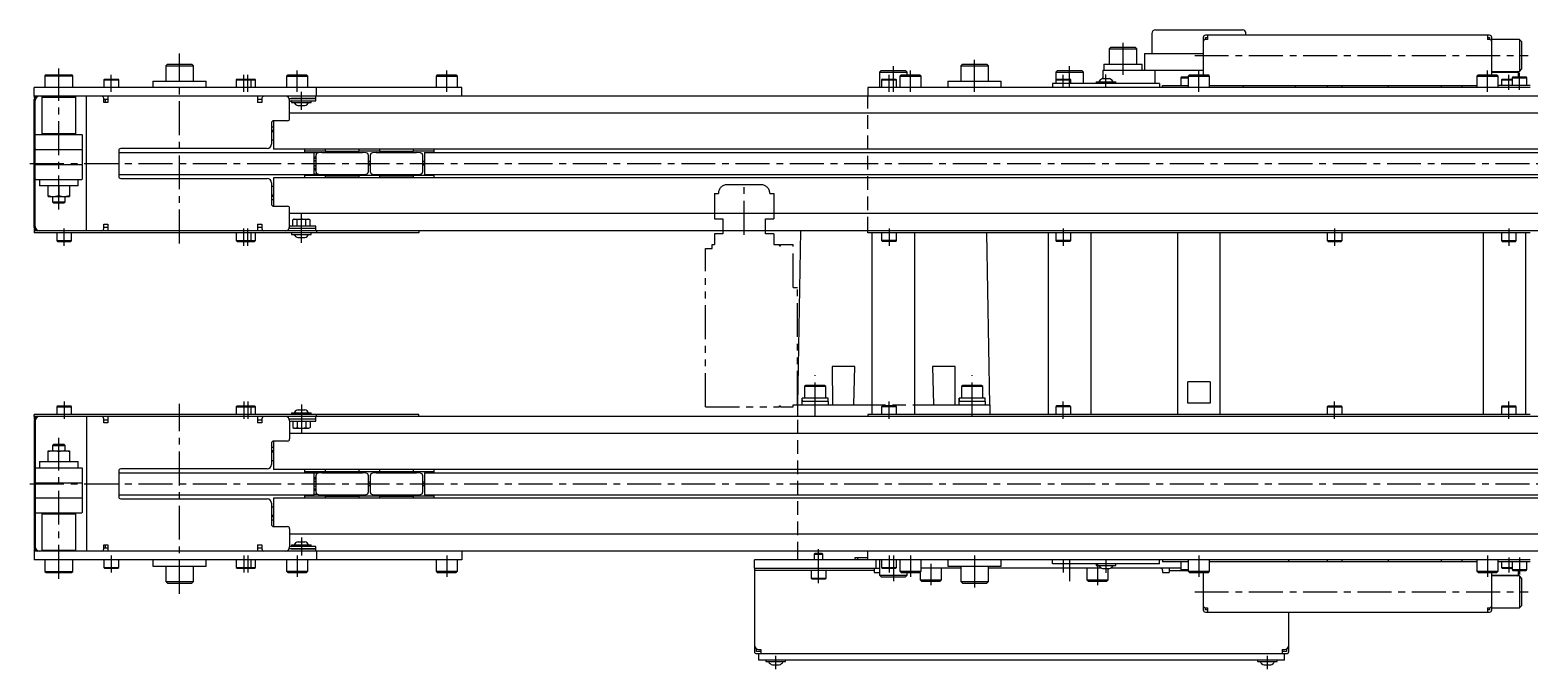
# Model space of a CAD drawing. Extents: x -2 to 4482, y -8 to 1007.
# Drawn here: x 861 to 1562, y 699 to 998 of the extents above; entities that cross this region are included whole.
import ezdxf

# ---------------------------------------------------------------- set-up
doc = ezdxf.new("R2010")
doc.units = 0
doc.header["$LTSCALE"] = 0.5
for name, pattern in [('CENTER', [50.8, 31.75, -6.35, 6.35, -6.35]), ('DASHED', [19.05, 12.7, -6.35]), ('PHANTOM', [63.5, 31.75, -6.35, 6.35, -6.35, 6.35, -6.35])]:
    doc.linetypes.add(name, pattern=pattern)
for name, color, linetype in [('MSM_CENTER', 1, 'CENTER'), ('MSM_CONTINUOUS', 7, 'CONTINUOUS'), ('MSM_DASHED', 4, 'DASHED'), ('MSM_IMAGINARY', 6, 'PHANTOM')]:
    doc.layers.add(name, color=color, linetype=linetype)

msp = doc.modelspace()

# ---------------------------------------------------------------- linework, layer by layer
at = {"layer": 'MSM_CENTER'}
for p, q in [((1372.28, 976.96), (1372.28, 991.96)), ((930.78, 897.96), (930.78, 986.96)), ((1302.78, 968.96), (1302.78, 983.96)), ((1405.78, 986.06), (1561.78, 986.06)), ((874.28, 913.96), (874.28, 979.96)), ((898.78, 968.96), (898.78, 976.96)), ((960.78, 968.96), (960.78, 976.96)), ((962.78, 968.96), (962.78, 976.96)), ((985.78, 968.96), (985.78, 978.96)), ((1055.78, 968.96), (1055.78, 978.96)), ((1262.78, 968.96), (1262.78, 976.96)), ((1264.78, 968.96), (1264.78, 980.96)), ((1272.78, 968.96), (1272.78, 978.96)), ((1344.28, 970.96), (1344.28, 976.96)), ((1347.28, 970.96), (1347.28, 980.96)), ((1364.28, 970.96), (1364.28, 977.16)), ((1407.78, 968.96), (1407.78, 978.96)), ((1542.78, 968.96), (1542.78, 978.96)), ((1552.78, 969.96), (1552.78, 976.96)), ((1557.78, 969.96), (1557.78, 977.96)), ((987.78, 960.56), (987.78, 968.96)), ((860.78, 935.46), (4010.78, 935.46)), ((1194.93, 902.11), (1194.93, 927.46)), ((1194.93, 902.11), (1194.93, 925.46)), ((876.78, 896.96), (876.78, 904.96)), ((960.78, 896.96), (960.78, 904.96)), ((962.78, 896.96), (962.78, 904.96)), ((987.78, 898.33), (987.78, 911.79)), ((1262.78, 904.96), (1262.78, 896.96)), ((1344.28, 904.96), (1344.28, 896.96)), ((1471.28, 904.96), (1471.28, 896.96)), ((1552.78, 904.96), (1552.78, 896.96)), ((1228.16, 816.96), (1228.16, 836.36)), ((1301.7, 816.96), (1301.7, 836.36)), ((876.78, 823.96), (876.78, 815.96)), ((930.78, 733.96), (930.78, 822.96)), ((960.78, 823.96), (960.78, 815.96)), ((962.78, 823.96), (962.78, 815.96)), ((987.78, 822.59), (987.78, 809.13)), ((1262.78, 815.96), (1262.78, 823.96)), ((1344.28, 815.96), (1344.28, 823.96)), ((1471.28, 815.96), (1471.28, 823.96)), ((1552.78, 815.96), (1552.78, 823.96)), ((874.28, 740.96), (874.28, 806.96)), ((860.78, 785.46), (4010.78, 785.46)), ((987.78, 760.36), (987.78, 751.96)), ((898.78, 751.96), (898.78, 743.96)), ((960.78, 751.96), (960.78, 743.96)), ((962.78, 751.96), (962.78, 743.96)), ((985.78, 751.96), (985.78, 741.96)), ((1055.78, 751.96), (1055.78, 741.96)), ((1229.78, 738.96), (1229.78, 754.96)), ((1262.78, 751.96), (1262.78, 743.96)), ((1264.78, 751.96), (1264.78, 739.96)), ((1272.78, 751.96), (1272.78, 741.96)), ((1302.78, 751.96), (1302.78, 736.96)), ((1407.78, 751.96), (1407.78, 741.96)), ((1542.78, 751.96), (1542.78, 741.96)), ((1552.78, 750.96), (1552.78, 743.96)), ((1557.78, 750.96), (1557.78, 742.96)), ((1282.28, 747.96), (1282.28, 737.96)), ((1344.28, 749.96), (1344.28, 743.96)), ((1347.28, 749.96), (1347.28, 739.96)), ((1360.28, 748.06), (1360.28, 737.96)), ((1364.28, 749.96), (1364.28, 743.76)), ((1405.78, 734.86), (1561.78, 734.86)), ((1209.78, 698.76), (1209.78, 704.96)), ((1439.78, 698.76), (1439.78, 704.96))]:
    msp.add_line(p, q, dxfattribs=at)
at = {"layer": 'MSM_CONTINUOUS'}
for p, q in [((1385.78, 996.36), (1385.78, 986.96)), ((1387.38, 997.96), (1428.18, 997.96)), ((1429.78, 995.46), (1429.78, 996.36)), ((1366.58, 989.96), (1365.78, 989.16)), ((1365.78, 989.16), (1365.78, 981.96)), ((1365.78, 989.16), (1378.78, 989.16)), ((1366.58, 989.96), (1377.98, 989.96)), ((1378.78, 989.16), (1377.98, 989.96)), ((1378.78, 981.96), (1378.78, 989.16)), ((1409.78, 994.46), (1409.78, 976.96)), ((1543.78, 995.46), (1410.78, 995.46)), ((1410.78, 994.46), (1411.78, 994.46)), ((1410.78, 993.46), (1410.78, 994.46)), ((1411.78, 993.46), (1410.78, 993.46)), ((1411.78, 995.46), (1411.78, 993.46)), ((1542.78, 995.46), (1542.78, 993.46)), ((1542.78, 994.46), (1543.78, 994.46)), ((1543.78, 993.46), (1542.78, 993.46)), ((1543.78, 994.46), (1543.78, 993.46)), ((1544.78, 976.96), (1544.78, 994.46)), ((1557.78, 993.56), (1544.78, 993.56)), ((1558.78, 992.56), (1557.78, 993.56)), ((1557.78, 993.56), (1557.78, 978.56)), ((1558.78, 992.56), (1558.78, 979.56)), ((1382.35, 986.96), (1409.78, 986.96)), ((1382.35, 986.96), (1382.35, 978.96)), ((868.28, 976.96), (867.78, 976.46)), ((867.78, 976.46), (867.78, 970.96)), ((867.78, 976.46), (880.78, 976.46)), ((868.28, 976.96), (880.28, 976.96)), ((880.78, 976.46), (880.28, 976.96)), ((880.78, 970.96), (880.78, 976.46)), ((925.08, 981.96), (924.28, 981.16)), ((924.28, 981.16), (937.28, 981.16)), ((924.28, 981.16), (924.28, 973.96)), ((925.08, 981.96), (936.48, 981.96)), ((937.28, 981.16), (936.48, 981.96)), ((937.28, 973.96), (937.28, 981.16)), ((981.38, 976.96), (980.78, 976.36)), ((980.78, 976.36), (990.78, 976.36)), ((980.78, 976.36), (980.78, 970.96)), ((981.38, 976.96), (990.18, 976.96)), ((990.78, 976.36), (990.18, 976.96)), ((990.78, 970.96), (990.78, 976.36)), ((1051.38, 976.96), (1050.78, 976.36)), ((1050.78, 976.36), (1050.78, 970.96)), ((1050.78, 976.36), (1060.78, 976.36)), ((1051.38, 976.96), (1060.18, 976.96)), ((1060.78, 976.36), (1060.18, 976.96)), ((1060.78, 970.96), (1060.78, 976.36)), ((1259.08, 978.96), (1258.28, 978.16)), ((1258.28, 978.16), (1271.28, 978.16)), ((1258.28, 978.16), (1258.28, 970.96)), ((1259.08, 978.96), (1270.48, 978.96)), ((1268.38, 976.96), (1267.78, 976.36)), ((1267.78, 976.36), (1267.78, 970.96)), ((1267.78, 976.36), (1277.78, 976.36)), ((1268.38, 976.96), (1277.18, 976.96)), ((1271.28, 978.16), (1270.48, 978.96)), ((1271.28, 976.96), (1271.28, 978.16)), ((1277.78, 976.36), (1277.18, 976.96)), ((1277.78, 970.96), (1277.78, 976.36)), ((1297.08, 981.96), (1296.28, 981.16)), ((1296.28, 981.16), (1309.28, 981.16)), ((1296.28, 981.16), (1296.28, 973.96)), ((1297.08, 981.96), (1308.48, 981.96)), ((1309.28, 981.16), (1308.48, 981.96)), ((1309.28, 973.96), (1309.28, 981.16)), ((1341.58, 978.96), (1340.78, 978.16)), ((1340.78, 978.16), (1340.78, 972.96)), ((1340.78, 978.16), (1353.78, 978.16)), ((1341.58, 978.96), (1352.98, 978.96)), ((1353.78, 978.16), (1352.98, 978.96)), ((1353.78, 972.96), (1353.78, 978.16)), ((1362.69, 975.16), (1365.86, 975.16)), ((1362.78, 978.96), (1362.78, 975.16)), ((1409.78, 978.96), (1362.78, 978.96)), ((1363.28, 981.96), (1381.28, 981.96)), ((1363.28, 981.96), (1363.28, 978.96)), ((1381.28, 978.96), (1381.28, 981.96)), ((1387.15, 978.96), (1387.15, 972.96)), ((1399.68, 975.96), (1399.28, 975.56)), ((1399.28, 975.56), (1399.28, 971.96)), ((1399.28, 975.56), (1402.78, 975.56)), ((1399.68, 975.96), (1402.78, 975.96)), ((1403.38, 976.96), (1402.78, 976.36)), ((1402.78, 976.36), (1412.78, 976.36)), ((1402.78, 976.36), (1402.78, 970.96)), ((1403.38, 976.96), (1412.18, 976.96)), ((1412.78, 976.36), (1412.18, 976.96)), ((1412.78, 970.96), (1412.78, 976.36)), ((1538.38, 976.96), (1537.78, 976.36)), ((1537.78, 976.36), (1537.78, 970.96)), ((1537.78, 976.36), (1547.78, 976.36)), ((1538.38, 976.96), (1547.18, 976.96)), ((1544.78, 978.56), (1557.78, 978.56)), ((1544.78, 978.16), (1557.28, 978.16)), ((1547.78, 976.36), (1547.18, 976.96)), ((1547.78, 970.96), (1547.78, 976.36)), ((1554.68, 975.96), (1554.28, 975.56)), ((1554.28, 975.56), (1561.28, 975.56)), ((1554.28, 975.56), (1554.28, 971.96)), ((1554.68, 975.96), (1560.88, 975.96)), ((1557.28, 978.16), (1556.88, 978.56)), ((1557.28, 975.96), (1557.28, 978.16)), ((1557.78, 978.56), (1558.78, 979.56)), ((1561.28, 975.56), (1560.88, 975.96)), ((1561.28, 971.96), (1561.28, 975.56)), ((1062.78, 970.96), (862.78, 970.96)), ((862.78, 966.96), (862.78, 970.96)), ((895.68, 974.96), (895.28, 974.56)), ((895.28, 974.56), (895.28, 970.96)), ((895.28, 974.56), (902.28, 974.56)), ((895.68, 974.96), (901.88, 974.96)), ((902.28, 974.56), (901.88, 974.96)), ((902.28, 970.96), (902.28, 974.56)), ((918.28, 973.96), (943.28, 973.96)), ((918.28, 973.96), (918.28, 970.96)), ((943.28, 970.96), (943.28, 973.96)), ((957.68, 974.96), (957.28, 974.56)), ((957.28, 974.56), (966.28, 974.56)), ((957.28, 974.56), (957.28, 970.96)), ((957.68, 974.96), (965.88, 974.96)), ((964.28, 974.56), (963.88, 974.96)), ((964.28, 970.96), (964.28, 974.56)), ((966.28, 974.56), (965.88, 974.96)), ((966.28, 970.96), (966.28, 974.56)), ((994.78, 966.96), (994.78, 970.96)), ((1062.78, 966.96), (1062.78, 970.96)), ((1562.78, 970.96), (1252.78, 970.96)), ((1252.78, 970.96), (1252.78, 966.96)), ((1259.68, 974.96), (1259.28, 974.56)), ((1259.28, 974.56), (1259.28, 970.96)), ((1259.28, 974.56), (1266.28, 974.56)), ((1259.68, 974.96), (1265.88, 974.96)), ((1266.28, 974.56), (1265.88, 974.96)), ((1266.28, 970.96), (1266.28, 974.56)), ((1290.28, 973.96), (1315.28, 973.96)), ((1290.28, 973.96), (1290.28, 970.96)), ((1315.28, 970.96), (1315.28, 973.96)), ((1339.28, 972.96), (1339.28, 970.96)), ((1389.28, 972.96), (1339.28, 972.96)), ((1341.18, 974.96), (1340.78, 974.56)), ((1340.78, 974.56), (1347.78, 974.56)), ((1341.18, 974.96), (1347.38, 974.96)), ((1347.78, 974.56), (1347.38, 974.96)), ((1347.78, 972.96), (1347.78, 974.56)), ((1359.68, 973.66), (1368.88, 973.66)), ((1359.68, 973.66), (1359.68, 972.96)), ((1368.88, 972.96), (1368.88, 973.66)), ((1389.28, 972.96), (1389.28, 970.96)), ((1390.78, 971.96), (1402.78, 971.96)), ((1390.78, 970.96), (1390.78, 971.96)), ((1412.78, 971.96), (1537.78, 971.96)), ((1428.4, 971.96), (1428.4, 970.96)), ((1452.78, 971.96), (1452.78, 970.96)), ((1532.78, 971.06), (1457.78, 971.06)), ((1457.78, 971.06), (1457.78, 970.96)), ((1467.78, 971.96), (1467.78, 971.06)), ((1474.78, 971.06), (1474.78, 971.96)), ((1496.28, 971.96), (1496.28, 971.06)), ((1521.28, 971.06), (1521.28, 971.96)), ((1530.78, 971.96), (1530.78, 971.06)), ((1532.78, 971.06), (1532.78, 970.96)), ((1562.78, 971.96), (1547.78, 971.96)), ((1549.68, 974.96), (1549.28, 974.56)), ((1549.28, 974.56), (1549.28, 971.96)), ((1549.28, 974.56), (1554.28, 974.56)), ((1549.68, 974.96), (1554.28, 974.96)), ((4008.78, 966.96), (862.78, 966.96)), ((862.78, 966.81), (862.78, 965.96)), ((862.78, 966.81), (862.93, 966.81)), ((862.78, 905.46), (862.78, 965.46)), ((862.93, 966.96), (862.93, 966.81)), ((863.28, 905.96), (863.28, 964.96)), ((866.78, 966.96), (866.28, 966.46)), ((866.28, 966.46), (882.28, 966.46)), ((866.28, 966.46), (866.28, 949.46)), ((882.28, 966.46), (881.78, 966.96)), ((882.28, 949.46), (882.28, 966.46)), ((887.28, 903.96), (887.28, 966.96)), ((895.28, 963.96), (895.28, 965.96)), ((897.28, 965.46), (895.28, 965.46)), ((897.28, 963.96), (895.28, 963.96)), ((896.01, 965.46), (896.01, 963.96)), ((897.28, 966.96), (897.28, 963.96)), ((967.28, 966.96), (967.28, 963.96)), ((969.28, 965.46), (967.28, 965.46)), ((969.28, 963.96), (967.28, 963.96)), ((969.28, 965.96), (969.28, 963.96)), ((982.04, 965.91), (994.58, 965.91)), ((982.28, 956.46), (982.28, 964.96)), ((994.58, 965.81), (983.06, 965.81)), ((983.11, 964.76), (994.58, 964.76)), ((983.18, 964.76), (983.18, 964.06)), ((983.18, 964.06), (992.38, 964.06)), ((985.78, 965.91), (985.78, 965.81)), ((986.19, 962.56), (989.36, 962.56)), ((989.78, 965.81), (989.78, 965.91)), ((992.38, 964.06), (992.38, 964.76)), ((994.58, 965.91), (994.58, 966.96)), ((994.58, 964.76), (994.58, 965.81)), ((973.78, 954.46), (973.78, 944.46)), ((981.28, 955.46), (974.78, 955.46)), ((974.78, 955.46), (974.78, 942.21)), ((3889.28, 958.96), (982.28, 958.96)), ((863.58, 948.96), (884.98, 948.96)), ((866.28, 949.46), (866.78, 948.96)), ((866.28, 949.46), (882.28, 949.46)), ((881.78, 948.96), (882.28, 949.46)), ((885.28, 942.26), (885.28, 948.66)), ((974.78, 952.46), (973.78, 952.46)), ((974.78, 950.94), (973.78, 950.94)), ((974.78, 950.24), (973.78, 950.24)), ((863.58, 941.96), (884.98, 941.96)), ((885.28, 935.26), (885.28, 941.66)), ((902.28, 941.46), (902.28, 929.46)), ((902.28, 940.61), (993.76, 940.61)), ((971.78, 942.46), (903.28, 942.46)), ((974.78, 946.31), (973.78, 946.31)), ((3896.78, 942.21), (974.78, 942.21)), ((989.4, 940.61), (989.4, 942.21)), ((998.97, 941.16), (989.4, 941.16)), ((993.76, 930.31), (993.76, 940.61)), ((995.7, 940.46), (993.76, 940.46)), ((997.41, 940.61), (995.65, 940.45)), ((997.41, 940.61), (1016.3, 940.61)), ((998.92, 942.21), (998.92, 941.21)), ((998.92, 941.21), (999.52, 940.61)), ((998.92, 941.21), (1014.8, 941.21)), ((1014.2, 940.61), (1014.8, 941.21)), ((1024.37, 941.16), (1014.75, 941.16)), ((1014.8, 941.21), (1014.8, 942.21)), ((1018.06, 940.45), (1016.3, 940.61)), ((1022.81, 940.61), (1021.05, 940.45)), ((1022.81, 940.61), (1041.7, 940.61)), ((1024.32, 942.21), (1024.32, 941.21)), ((1024.32, 941.21), (1024.92, 940.61)), ((1024.32, 941.21), (1040.2, 941.21)), ((1039.6, 940.61), (1040.2, 941.21)), ((1049.73, 941.16), (1040.15, 941.16)), ((1040.2, 941.21), (1040.2, 942.21)), ((1043.46, 940.45), (1041.7, 940.61)), ((1045.37, 940.61), (1045.37, 930.31)), ((1045.37, 940.61), (3969.28, 940.61)), ((1049.73, 942.21), (1049.73, 940.61)), ((863.58, 934.96), (884.98, 934.96)), ((885.28, 928.26), (885.28, 934.66)), ((994.56, 936.77), (993.76, 936.31)), ((993.76, 934.6), (994.56, 934.14)), ((994.56, 939.26), (994.56, 931.66)), ((1019.16, 931.66), (1019.16, 939.26)), ((1019.96, 936.32), (1019.16, 936.32)), ((1019.96, 935.46), (1019.16, 935.46)), ((1019.96, 934.59), (1019.16, 934.59)), ((1019.96, 939.26), (1019.96, 931.66)), ((1044.56, 931.66), (1044.56, 939.26)), ((1045.37, 936.32), (1044.56, 936.32)), ((1045.37, 935.46), (1044.56, 935.46)), ((1045.37, 934.59), (1044.56, 934.59)), ((863.58, 927.96), (884.98, 927.96)), ((865.28, 927.96), (865.28, 924.96)), ((883.28, 924.96), (883.28, 927.96)), ((902.28, 930.31), (993.76, 930.31)), ((903.28, 928.46), (971.78, 928.46)), ((973.78, 926.46), (973.78, 916.46)), ((974.78, 928.71), (974.78, 915.46)), ((3896.78, 928.71), (974.78, 928.71)), ((989.4, 928.71), (989.4, 930.31)), ((998.97, 929.76), (989.4, 929.76)), ((995.7, 930.46), (993.76, 930.46)), ((995.65, 930.46), (997.41, 930.31)), ((997.41, 930.31), (1016.3, 930.31)), ((999.52, 930.31), (998.92, 929.71)), ((998.92, 929.71), (1014.8, 929.71)), ((998.92, 929.71), (998.92, 928.71)), ((1014.8, 929.71), (1014.2, 930.31)), ((1024.37, 929.76), (1014.75, 929.76)), ((1014.8, 928.71), (1014.8, 929.71)), ((1016.3, 930.31), (1018.06, 930.46)), ((1021.05, 930.46), (1022.81, 930.31)), ((1022.81, 930.31), (1041.7, 930.31)), ((1024.92, 930.31), (1024.32, 929.71)), ((1024.32, 929.71), (1040.2, 929.71)), ((1024.32, 929.71), (1024.32, 928.71)), ((1040.2, 929.71), (1039.6, 930.31)), ((1049.73, 929.76), (1040.15, 929.76)), ((1040.2, 928.71), (1040.2, 929.71)), ((1041.7, 930.31), (1043.46, 930.46)), ((1045.37, 930.31), (3969.28, 930.31)), ((1049.73, 930.31), (1049.73, 928.71)), ((883.28, 924.96), (865.28, 924.96)), ((869.28, 919.96), (869.28, 924.96)), ((869.28, 920.4), (870.5, 920.08)), ((869.28, 919.96), (879.28, 919.96)), ((870.5, 920.08), (871.78, 919.96)), ((871.28, 919.96), (871.28, 917.57)), ((871.78, 919.96), (871.95, 919.96)), ((871.95, 919.96), (874.28, 920.4)), ((874.28, 924.96), (874.28, 920.4)), ((874.28, 920.4), (875.5, 920.08)), ((875.5, 920.08), (876.78, 919.96)), ((876.78, 919.96), (876.95, 919.96)), ((876.95, 919.96), (879.28, 920.4)), ((877.28, 917.57), (877.28, 919.96)), ((879.28, 924.96), (879.28, 919.96)), ((974.78, 924.61), (973.78, 924.61)), ((974.78, 920.68), (973.78, 920.68)), ((974.78, 919.98), (973.78, 919.98)), ((871.28, 917.57), (877.28, 917.57)), ((871.28, 917.57), (871.89, 916.96)), ((871.89, 916.96), (876.66, 916.96)), ((876.66, 916.96), (877.28, 917.57)), ((974.78, 918.46), (973.78, 918.46)), ((974.78, 915.46), (981.28, 915.46)), ((982.28, 905.96), (982.28, 914.46)), ((3889.28, 911.96), (982.28, 911.96)), ((862.78, 904.96), (862.78, 904.11)), ((895.28, 904.96), (895.28, 906.96)), ((895.28, 906.96), (897.28, 906.96)), ((897.28, 905.46), (895.28, 905.46)), ((897.28, 906.96), (897.28, 903.96)), ((967.28, 906.96), (967.28, 903.96)), ((967.28, 906.96), (969.28, 906.96)), ((969.28, 905.46), (967.28, 905.46)), ((969.28, 906.96), (969.28, 904.96)), ((994.58, 905.01), (982.04, 905.01)), ((983.06, 905.11), (994.58, 905.11)), ((994.58, 906.16), (983.11, 906.16)), ((984.28, 909.36), (983.74, 909.04)), ((984.67, 909.36), (983.74, 909.04)), ((983.74, 906.16), (983.74, 909.04)), ((984.28, 909.36), (991.28, 909.36)), ((984.75, 909.36), (984.67, 909.36)), ((985.76, 909.04), (984.75, 909.36)), ((986.23, 909.17), (985.76, 909.04)), ((985.76, 906.16), (985.76, 909.04)), ((985.78, 905.11), (985.78, 905.01)), ((987.78, 909.36), (986.23, 909.17)), ((988.3, 909.34), (987.78, 909.36)), ((989.8, 909.04), (988.3, 909.34)), ((989.78, 905.01), (989.78, 905.11)), ((990.74, 909.36), (989.8, 909.04)), ((989.8, 906.16), (989.8, 909.04)), ((990.81, 909.36), (990.74, 909.36)), ((991.82, 909.04), (990.81, 909.36)), ((991.82, 909.04), (991.28, 909.36)), ((991.82, 906.16), (991.82, 909.04)), ((994.58, 905.11), (994.58, 906.16)), ((994.58, 903.96), (994.58, 905.01)), ((862.78, 904.11), (862.93, 904.11)), ((862.78, 903.96), (862.78, 902.96)), ((4008.78, 903.96), (862.78, 903.96)), ((1042.78, 902.96), (862.78, 902.96)), ((862.93, 903.96), (862.93, 904.11)), ((873.28, 902.96), (873.28, 899.36)), ((873.28, 899.36), (880.28, 899.36)), ((873.28, 899.36), (873.68, 898.96)), ((873.68, 898.96), (879.88, 898.96)), ((879.88, 898.96), (880.28, 899.36)), ((880.28, 899.36), (880.28, 902.96)), ((957.28, 902.96), (957.28, 899.36)), ((957.28, 899.36), (966.28, 899.36)), ((957.28, 899.36), (957.68, 898.96)), ((957.68, 898.96), (965.88, 898.96)), ((963.88, 898.96), (964.28, 899.36)), ((964.28, 899.36), (964.28, 902.96)), ((965.88, 898.96), (966.28, 899.36)), ((966.28, 899.36), (966.28, 902.96)), ((983.18, 902.96), (983.18, 902.26)), ((983.18, 902.26), (992.38, 902.26)), ((986.19, 900.76), (989.36, 900.76)), ((992.38, 902.26), (992.38, 902.96)), ((994.78, 903.96), (994.78, 902.96)), ((1042.78, 903.96), (1042.78, 902.96)), ((1221.35, 903.96), (1219.93, 822.46)), ((1252.78, 902.96), (1252.78, 903.96)), ((1562.78, 902.96), (1252.78, 902.96)), ((1254.78, 902.96), (1254.78, 817.96)), ((1259.28, 902.96), (1259.28, 899.36)), ((1266.28, 899.36), (1259.28, 899.36)), ((1259.28, 899.36), (1259.68, 898.96)), ((1265.88, 898.96), (1259.68, 898.96)), ((1265.88, 898.96), (1266.28, 899.36)), ((1266.28, 899.36), (1266.28, 902.96)), ((1274.78, 817.96), (1274.78, 902.96)), ((1309.93, 822.46), (1308.52, 902.96)), ((1337.28, 902.96), (1337.28, 817.96)), ((1340.78, 902.96), (1340.78, 899.36)), ((1347.78, 899.36), (1340.78, 899.36)), ((1340.78, 899.36), (1341.18, 898.96)), ((1347.38, 898.96), (1341.18, 898.96)), ((1347.38, 898.96), (1347.78, 899.36)), ((1347.78, 899.36), (1347.78, 902.96)), ((1357.28, 817.96), (1357.28, 902.96)), ((1397.78, 902.96), (1397.78, 817.96)), ((1417.78, 817.96), (1417.78, 902.96)), ((1467.78, 902.96), (1467.78, 899.36)), ((1467.78, 899.36), (1474.78, 899.36)), ((1467.78, 899.36), (1468.18, 898.96)), ((1468.18, 898.96), (1474.38, 898.96)), ((1474.38, 898.96), (1474.78, 899.36)), ((1474.78, 899.36), (1474.78, 902.96)), ((1540.78, 902.96), (1540.78, 817.96)), ((1549.28, 902.96), (1549.28, 899.36)), ((1549.28, 899.36), (1549.68, 898.96)), ((1549.28, 899.36), (1556.28, 899.36)), ((1549.68, 898.96), (1555.88, 898.96)), ((1555.88, 898.96), (1556.28, 899.36)), ((1556.28, 899.36), (1556.28, 902.96)), ((1560.78, 817.96), (1560.78, 902.96)), ((1246.76, 840.46), (1236.19, 840.46)), ((1236.19, 840.46), (1236.23, 822.46)), ((1246.35, 822.46), (1246.76, 840.46)), ((1293.66, 840.46), (1283.09, 840.46)), ((1283.09, 840.46), (1283.5, 822.46)), ((1293.63, 822.46), (1293.66, 840.46)), ((1223.76, 831.56), (1223.16, 830.96)), ((1233.16, 830.96), (1223.16, 830.96)), ((1223.16, 830.96), (1223.16, 825.56)), ((1232.56, 831.56), (1223.76, 831.56)), ((1233.16, 830.96), (1232.56, 831.56)), ((1233.16, 825.56), (1233.16, 830.96)), ((1297.3, 831.56), (1296.7, 830.96)), ((1306.7, 830.96), (1296.7, 830.96)), ((1296.7, 830.96), (1296.7, 825.56)), ((1306.1, 831.56), (1297.3, 831.56)), ((1306.7, 830.96), (1306.1, 831.56)), ((1306.7, 825.56), (1306.7, 830.96)), ((1413.04, 833.16), (1402.51, 833.16)), ((1402.51, 823.16), (1402.51, 833.16)), ((1413.04, 833.16), (1413.04, 823.16)), ((873.68, 821.96), (873.28, 821.56)), ((873.28, 821.56), (873.28, 817.96)), ((873.28, 821.56), (880.28, 821.56)), ((873.68, 821.96), (879.88, 821.96)), ((880.28, 821.56), (879.88, 821.96)), ((880.28, 817.96), (880.28, 821.56)), ((957.68, 821.96), (957.28, 821.56)), ((957.28, 821.56), (966.28, 821.56)), ((957.28, 821.56), (957.28, 817.96)), ((957.68, 821.96), (965.88, 821.96)), ((964.28, 821.56), (963.88, 821.96)), ((964.28, 817.96), (964.28, 821.56)), ((966.28, 821.56), (965.88, 821.96)), ((966.28, 817.96), (966.28, 821.56)), ((1219.93, 822.46), (1219.93, 816.96)), ((1219.93, 822.46), (1254.78, 822.46)), ((1221.91, 824.06), (1221.91, 822.46)), ((1234.41, 824.06), (1221.91, 824.06)), ((1234.26, 825.56), (1222.06, 825.56)), ((1222.07, 824.06), (1222.06, 825.56)), ((1222.07, 824.81), (1222.06, 824.06)), ((1234.26, 824.06), (1234.26, 825.56)), ((1234.41, 822.46), (1234.41, 824.06)), ((1259.68, 821.96), (1259.28, 821.56)), ((1266.28, 821.56), (1259.28, 821.56)), ((1259.28, 821.56), (1259.28, 817.96)), ((1265.88, 821.96), (1259.68, 821.96)), ((1266.28, 821.56), (1265.88, 821.96)), ((1266.28, 817.96), (1266.28, 821.56)), ((1274.78, 822.46), (1309.93, 822.46)), ((1307.95, 824.06), (1295.45, 824.06)), ((1295.45, 824.06), (1295.45, 822.46)), ((1295.6, 824.06), (1295.6, 825.56)), ((1295.61, 824.06), (1295.6, 825.56)), ((1307.8, 825.56), (1295.6, 825.56)), ((1295.6, 825.44), (1295.6, 824.06)), ((1295.6, 824.81), (1295.6, 824.06)), ((1307.8, 824.06), (1307.8, 825.56)), ((1307.95, 822.46), (1307.95, 824.06)), ((1309.93, 822.46), (1309.93, 817.96)), ((1341.18, 821.96), (1340.78, 821.56)), ((1347.78, 821.56), (1340.78, 821.56)), ((1340.78, 821.56), (1340.78, 817.96)), ((1347.38, 821.96), (1341.18, 821.96)), ((1347.78, 821.56), (1347.38, 821.96)), ((1347.78, 817.96), (1347.78, 821.56)), ((1413.04, 823.16), (1402.51, 823.16)), ((1468.18, 821.96), (1467.78, 821.56)), ((1467.78, 821.56), (1467.78, 817.96)), ((1467.78, 821.56), (1474.78, 821.56)), ((1468.18, 821.96), (1474.38, 821.96)), ((1474.78, 821.56), (1474.38, 821.96)), ((1474.78, 817.96), (1474.78, 821.56)), ((1549.68, 821.96), (1549.28, 821.56)), ((1549.28, 821.56), (1549.28, 817.96)), ((1549.28, 821.56), (1556.28, 821.56)), ((1549.68, 821.96), (1555.88, 821.96)), ((1556.28, 821.56), (1555.88, 821.96)), ((1556.28, 817.96), (1556.28, 821.56)), ((862.78, 816.96), (862.78, 817.96)), ((1042.78, 817.96), (862.78, 817.96)), ((4008.78, 816.96), (862.78, 816.96)), ((862.78, 816.81), (862.78, 815.96)), ((862.78, 816.81), (862.93, 816.81)), ((862.78, 815.46), (862.78, 755.46)), ((862.93, 816.96), (862.93, 816.81)), ((863.28, 814.96), (863.28, 755.96)), ((887.28, 816.96), (887.28, 753.96)), ((895.28, 813.96), (895.28, 815.96)), ((895.28, 815.46), (897.28, 815.46)), ((897.28, 813.96), (895.28, 813.96)), ((897.28, 816.96), (897.28, 813.96)), ((967.28, 816.96), (967.28, 813.96)), ((967.28, 815.46), (969.28, 815.46)), ((969.28, 813.96), (967.28, 813.96)), ((969.28, 815.96), (969.28, 813.96)), ((982.04, 815.91), (994.58, 815.91)), ((982.28, 814.96), (982.28, 806.46)), ((994.58, 815.81), (983.06, 815.81)), ((983.11, 814.76), (994.58, 814.76)), ((983.18, 818.66), (992.38, 818.66)), ((983.18, 818.66), (983.18, 817.96)), ((983.74, 814.76), (983.74, 811.87)), ((985.76, 814.76), (985.76, 811.87)), ((985.78, 815.91), (985.78, 815.81)), ((986.19, 820.16), (989.36, 820.16)), ((989.78, 815.81), (989.78, 815.91)), ((989.8, 814.76), (989.8, 811.87)), ((991.82, 814.76), (991.82, 811.87)), ((992.38, 817.96), (992.38, 818.66)), ((994.58, 815.91), (994.58, 816.96)), ((994.58, 814.76), (994.58, 815.81)), ((994.78, 816.96), (994.78, 817.96)), ((1042.78, 816.96), (1042.78, 817.96)), ((1252.78, 817.96), (1252.78, 816.96)), ((1562.78, 817.96), (1252.78, 817.96)), ((3889.28, 808.96), (982.28, 808.96)), ((983.74, 811.87), (984.28, 811.56)), ((983.74, 811.87), (984.75, 811.56)), ((984.28, 811.56), (991.28, 811.56)), ((984.75, 811.56), (984.82, 811.56)), ((984.82, 811.56), (985.76, 811.87)), ((985.76, 811.87), (986.23, 811.75)), ((986.23, 811.75), (987.78, 811.56)), ((987.78, 811.56), (988.3, 811.58)), ((988.3, 811.58), (989.8, 811.87)), ((989.8, 811.87), (990.81, 811.56)), ((990.81, 811.56), (990.88, 811.56)), ((990.88, 811.56), (991.82, 811.87)), ((991.28, 811.56), (991.82, 811.87)), ((869.28, 800.96), (879.28, 800.96)), ((869.28, 795.96), (869.28, 800.96)), ((871.6, 800.96), (869.28, 800.51)), ((871.89, 803.96), (871.28, 803.34)), ((871.28, 803.34), (871.28, 800.96)), ((871.28, 803.34), (877.28, 803.34)), ((871.78, 800.96), (871.6, 800.96)), ((873.05, 800.83), (871.78, 800.96)), ((871.89, 803.96), (876.66, 803.96)), ((874.28, 800.51), (873.05, 800.83)), ((876.6, 800.96), (874.28, 800.51)), ((874.28, 795.96), (874.28, 800.51)), ((876.78, 800.96), (876.6, 800.96)), ((877.28, 803.34), (876.66, 803.96)), ((878.05, 800.83), (876.78, 800.96)), ((877.28, 800.96), (877.28, 803.34)), ((879.28, 800.51), (878.05, 800.83)), ((879.28, 800.96), (879.28, 795.96)), ((973.78, 804.46), (973.78, 794.46)), ((974.78, 802.46), (973.78, 802.46)), ((974.78, 800.94), (973.78, 800.94)), ((974.78, 800.24), (973.78, 800.24)), ((974.78, 805.46), (974.78, 792.21)), ((981.28, 805.46), (974.78, 805.46)), ((863.58, 792.96), (884.98, 792.96)), ((865.28, 795.96), (883.28, 795.96)), ((865.28, 795.96), (865.28, 792.96)), ((883.28, 792.96), (883.28, 795.96)), ((885.28, 786.26), (885.28, 792.66)), ((974.78, 796.31), (973.78, 796.31)), ((863.58, 785.96), (884.98, 785.96)), ((885.28, 779.26), (885.28, 785.66)), ((902.28, 791.46), (902.28, 779.46)), ((902.28, 790.61), (993.76, 790.61)), ((971.78, 792.46), (903.28, 792.46)), ((3896.78, 792.21), (974.78, 792.21)), ((989.4, 790.61), (989.4, 792.21)), ((998.97, 791.16), (989.4, 791.16)), ((993.76, 780.31), (993.76, 790.61)), ((995.7, 790.46), (993.76, 790.46)), ((994.56, 786.77), (993.76, 786.31)), ((994.56, 789.26), (994.56, 781.66)), ((997.41, 790.61), (995.65, 790.45)), ((997.41, 790.61), (1016.3, 790.61)), ((998.92, 792.21), (998.92, 791.21)), ((998.92, 791.21), (1014.8, 791.21)), ((998.92, 791.21), (999.52, 790.61)), ((1014.2, 790.61), (1014.8, 791.21)), ((1024.37, 791.16), (1014.75, 791.16)), ((1014.8, 791.21), (1014.8, 792.21)), ((1018.06, 790.45), (1016.3, 790.61)), ((1019.16, 781.66), (1019.16, 789.26)), ((1019.96, 786.32), (1019.16, 786.32)), ((1019.96, 789.26), (1019.96, 781.66)), ((1022.81, 790.61), (1021.05, 790.45)), ((1022.81, 790.61), (1041.7, 790.61)), ((1024.32, 792.21), (1024.32, 791.21)), ((1024.32, 791.21), (1024.92, 790.61)), ((1024.32, 791.21), (1040.2, 791.21)), ((1039.6, 790.61), (1040.2, 791.21)), ((1049.73, 791.16), (1040.15, 791.16)), ((1040.2, 791.21), (1040.2, 792.21)), ((1043.46, 790.45), (1041.7, 790.61)), ((1044.56, 781.66), (1044.56, 789.26)), ((1045.37, 786.32), (1044.56, 786.32)), ((1045.37, 790.61), (1045.37, 780.31)), ((1045.37, 790.61), (3969.28, 790.61)), ((1049.73, 792.21), (1049.73, 790.61)), ((863.58, 778.96), (884.98, 778.96)), ((885.28, 772.26), (885.28, 778.66)), ((902.28, 780.31), (993.76, 780.31)), ((974.78, 778.71), (974.78, 765.46)), ((3896.78, 778.71), (974.78, 778.71)), ((989.4, 778.71), (989.4, 780.31)), ((998.97, 779.76), (989.4, 779.76)), ((993.76, 784.6), (994.56, 784.14)), ((995.7, 780.46), (993.76, 780.46)), ((995.65, 780.46), (997.41, 780.31)), ((997.41, 780.31), (1016.3, 780.31)), ((999.52, 780.31), (998.92, 779.71)), ((998.92, 779.71), (1014.8, 779.71)), ((998.92, 779.71), (998.92, 778.71)), ((1014.8, 779.71), (1014.2, 780.31)), ((1024.37, 779.76), (1014.75, 779.76)), ((1014.8, 778.71), (1014.8, 779.71)), ((1016.3, 780.31), (1018.06, 780.46)), ((1019.96, 785.46), (1019.16, 785.46)), ((1019.96, 784.59), (1019.16, 784.59)), ((1021.05, 780.46), (1022.81, 780.31)), ((1022.81, 780.31), (1041.7, 780.31)), ((1024.92, 780.31), (1024.32, 779.71)), ((1024.32, 779.71), (1040.2, 779.71)), ((1024.32, 779.71), (1024.32, 778.71)), ((1040.2, 779.71), (1039.6, 780.31)), ((1049.73, 779.76), (1040.15, 779.76)), ((1040.2, 778.71), (1040.2, 779.71)), ((1041.7, 780.31), (1043.46, 780.46)), ((1045.37, 785.46), (1044.56, 785.46)), ((1045.37, 784.59), (1044.56, 784.59)), ((1045.37, 780.31), (3969.28, 780.31)), ((1049.73, 780.31), (1049.73, 778.71)), ((863.58, 771.96), (884.98, 771.96)), ((866.78, 771.96), (866.28, 771.46)), ((882.28, 771.46), (881.78, 771.96)), ((903.28, 778.46), (971.78, 778.46)), ((973.78, 776.46), (973.78, 766.46)), ((974.78, 774.61), (973.78, 774.61)), ((866.28, 771.46), (882.28, 771.46)), ((866.28, 771.46), (866.28, 754.46)), ((882.28, 754.46), (882.28, 771.46)), ((974.78, 770.68), (973.78, 770.68)), ((974.78, 769.98), (973.78, 769.98)), ((974.78, 768.46), (973.78, 768.46)), ((974.78, 765.46), (981.28, 765.46)), ((982.28, 764.46), (982.28, 755.96)), ((3889.28, 761.96), (982.28, 761.96)), ((986.19, 758.36), (989.36, 758.36)), ((862.78, 754.96), (862.78, 754.11)), ((862.78, 754.11), (862.93, 754.11)), ((862.78, 753.96), (862.78, 749.96)), ((4008.78, 753.96), (862.78, 753.96)), ((862.93, 753.96), (862.93, 754.11)), ((866.28, 754.46), (882.28, 754.46)), ((866.28, 754.46), (866.78, 753.96)), ((881.78, 753.96), (882.28, 754.46)), ((895.28, 754.96), (895.28, 756.96)), ((895.28, 756.96), (897.28, 756.96)), ((895.28, 755.46), (897.28, 755.46)), ((896.01, 756.96), (896.01, 755.46)), ((897.28, 756.96), (897.28, 753.96)), ((967.28, 756.96), (967.28, 753.96)), ((967.28, 756.96), (969.28, 756.96)), ((967.28, 755.46), (969.28, 755.46)), ((969.28, 756.96), (969.28, 754.96)), ((994.58, 755.01), (982.04, 755.01)), ((983.06, 755.11), (994.58, 755.11)), ((994.58, 756.16), (983.11, 756.16)), ((983.18, 756.86), (992.38, 756.86)), ((983.18, 756.86), (983.18, 756.16)), ((985.78, 755.11), (985.78, 755.01)), ((989.78, 755.01), (989.78, 755.11)), ((992.38, 756.16), (992.38, 756.86)), ((994.58, 755.11), (994.58, 756.16)), ((994.58, 753.96), (994.58, 755.01)), ((994.78, 753.96), (994.78, 749.96)), ((1062.78, 753.96), (1062.78, 749.96)), ((1219.93, 753.96), (1219.93, 749.96)), ((1228.21, 752.96), (1227.78, 752.53)), ((1227.78, 752.53), (1231.78, 752.53)), ((1227.78, 752.53), (1227.78, 749.96)), ((1228.21, 752.96), (1231.35, 752.96)), ((1231.78, 752.53), (1231.35, 752.96)), ((1231.78, 749.96), (1231.78, 752.53)), ((1246.93, 749.96), (1246.93, 750.96)), ((1246.93, 750.96), (1252.78, 750.96)), ((1247.93, 750.96), (1247.93, 749.96)), ((1252.78, 749.96), (1252.78, 753.96)), ((1062.78, 749.96), (862.78, 749.96)), ((867.78, 749.96), (867.78, 744.46)), ((867.78, 744.46), (880.78, 744.46)), ((867.78, 744.46), (868.28, 743.96)), ((868.28, 743.96), (880.28, 743.96)), ((880.28, 743.96), (880.78, 744.46)), ((880.78, 744.46), (880.78, 749.96)), ((895.28, 749.96), (895.28, 746.36)), ((895.28, 746.36), (902.28, 746.36)), ((895.28, 746.36), (895.68, 745.96)), ((895.68, 745.96), (901.88, 745.96)), ((901.88, 745.96), (902.28, 746.36)), ((902.28, 746.36), (902.28, 749.96)), ((918.28, 749.96), (918.28, 746.96)), ((918.28, 746.96), (943.28, 746.96)), ((924.28, 746.96), (924.28, 739.76)), ((937.28, 739.76), (937.28, 746.96)), ((943.28, 746.96), (943.28, 749.96)), ((957.28, 749.96), (957.28, 746.36)), ((957.28, 746.36), (966.28, 746.36)), ((957.28, 746.36), (957.68, 745.96)), ((957.68, 745.96), (965.88, 745.96)), ((963.88, 745.96), (964.28, 746.36)), ((964.28, 746.36), (964.28, 749.96)), ((965.88, 745.96), (966.28, 746.36)), ((966.28, 746.36), (966.28, 749.96)), ((980.78, 749.96), (980.78, 744.56)), ((980.78, 744.56), (981.38, 743.96)), ((980.78, 744.56), (990.78, 744.56)), ((981.38, 743.96), (990.18, 743.96)), ((990.18, 743.96), (990.78, 744.56)), ((990.78, 744.56), (990.78, 749.96)), ((1050.78, 749.96), (1050.78, 744.56)), ((1050.78, 744.56), (1060.78, 744.56)), ((1050.78, 744.56), (1051.38, 743.96)), ((1051.38, 743.96), (1060.18, 743.96)), ((1060.18, 743.96), (1060.78, 744.56)), ((1060.78, 744.56), (1060.78, 749.96)), ((1199.78, 745.96), (1199.78, 749.96)), ((1562.78, 749.96), (1199.78, 749.96)), ((1199.78, 745.96), (1258.28, 745.96)), ((1199.78, 745.86), (1199.78, 706.96)), ((1199.78, 745.86), (1199.88, 745.86)), ((1255.78, 744.96), (1199.78, 744.96)), ((1199.88, 745.96), (1199.88, 745.86)), ((1226.28, 744.96), (1226.28, 741.36)), ((1233.28, 741.36), (1233.28, 744.96)), ((1255.78, 745.96), (1255.78, 743.96)), ((1255.78, 743.96), (1258.28, 743.96)), ((1256.78, 745.96), (1256.78, 749.96)), ((1258.28, 749.96), (1258.28, 742.76)), ((1259.28, 749.96), (1259.28, 746.36)), ((1259.28, 746.36), (1266.28, 746.36)), ((1259.28, 746.36), (1259.68, 745.96)), ((1259.68, 745.96), (1265.88, 745.96)), ((1265.88, 745.96), (1266.28, 746.36)), ((1266.28, 746.36), (1266.28, 749.96)), ((1267.78, 749.96), (1267.78, 744.56)), ((1267.78, 744.56), (1268.38, 743.96)), ((1267.78, 744.56), (1277.78, 744.56)), ((1268.38, 743.96), (1277.18, 743.96)), ((1271.28, 742.76), (1271.28, 743.96)), ((1277.18, 743.96), (1277.78, 744.56)), ((1277.28, 744.06), (1277.28, 740.56)), ((1277.78, 744.56), (1277.78, 749.96)), ((1296.28, 745.96), (1277.78, 745.96)), ((1287.28, 740.56), (1287.28, 745.96)), ((1290.28, 749.96), (1290.28, 746.96)), ((1290.28, 746.96), (1315.28, 746.96)), ((1296.28, 746.96), (1296.28, 739.76)), ((1309.28, 739.76), (1309.28, 746.96)), ((1362.1, 745.96), (1309.28, 745.96)), ((1315.28, 746.96), (1315.28, 749.96)), ((1339.28, 747.96), (1339.28, 749.96)), ((1389.28, 747.96), (1339.28, 747.96)), ((1355.28, 745.96), (1355.28, 740.56)), ((1359.68, 747.96), (1359.68, 747.26)), ((1359.68, 747.26), (1368.88, 747.26)), ((1362.69, 745.76), (1365.86, 745.76)), ((1365.28, 740.56), (1365.28, 745.76)), ((1399.28, 745.96), (1366.45, 745.96)), ((1368.88, 747.26), (1368.88, 747.96)), ((1389.28, 747.96), (1389.28, 749.96)), ((1390.78, 749.96), (1390.78, 748.96)), ((1402.78, 748.96), (1390.78, 748.96)), ((1390.78, 744.96), (1390.78, 743.96)), ((1390.78, 743.96), (1393.78, 743.96)), ((1393.78, 745.96), (1393.78, 743.96)), ((1393.78, 744.96), (1402.78, 744.96)), ((1399.28, 748.96), (1399.28, 745.36)), ((1399.28, 745.36), (1402.78, 745.36)), ((1399.28, 745.36), (1399.68, 744.96)), ((1402.78, 749.96), (1402.78, 744.56)), ((1402.78, 744.56), (1412.78, 744.56)), ((1402.78, 744.56), (1403.38, 743.96)), ((1403.38, 743.96), (1412.18, 743.96)), ((1409.78, 743.96), (1409.78, 726.46)), ((1412.18, 743.96), (1412.78, 744.56)), ((1412.78, 744.56), (1412.78, 749.96)), ((1537.78, 748.96), (1412.78, 748.96)), ((1449.78, 748.96), (1449.78, 749.96)), ((1457.78, 749.86), (1457.78, 749.96)), ((1532.78, 749.86), (1457.78, 749.86)), ((1467.78, 749.86), (1467.78, 748.96)), ((1474.78, 748.96), (1474.78, 749.86)), ((1496.28, 749.86), (1496.28, 748.96)), ((1521.28, 748.96), (1521.28, 749.86)), ((1530.78, 749.86), (1530.78, 748.96)), ((1532.78, 749.86), (1532.78, 749.96)), ((1537.78, 749.96), (1537.78, 744.56)), ((1537.78, 744.56), (1547.78, 744.56)), ((1537.78, 744.56), (1538.38, 743.96)), ((1538.38, 743.96), (1547.18, 743.96)), ((1544.78, 726.46), (1544.78, 743.96)), ((1547.18, 743.96), (1547.78, 744.56)), ((1547.78, 744.56), (1547.78, 749.96)), ((1562.78, 748.96), (1547.78, 748.96)), ((1549.28, 748.96), (1549.28, 746.36)), ((1549.28, 746.36), (1554.28, 746.36)), ((1549.28, 746.36), (1549.68, 745.96)), ((1549.68, 745.96), (1554.28, 745.96)), ((1554.28, 748.96), (1554.28, 745.36)), ((1554.28, 745.36), (1561.28, 745.36)), ((1554.28, 745.36), (1554.68, 744.96)), ((1554.68, 744.96), (1560.88, 744.96)), ((1557.28, 742.76), (1557.28, 744.96)), ((1560.88, 744.96), (1561.28, 745.36)), ((1561.28, 745.36), (1561.28, 748.96)), ((924.28, 739.76), (925.08, 738.96)), ((924.28, 739.76), (937.28, 739.76)), ((925.08, 738.96), (936.48, 738.96)), ((936.48, 738.96), (937.28, 739.76)), ((1226.28, 741.36), (1226.68, 740.96)), ((1226.28, 741.36), (1233.28, 741.36)), ((1226.68, 740.96), (1232.88, 740.96)), ((1232.88, 740.96), (1233.28, 741.36)), ((1258.28, 742.76), (1259.08, 741.96)), ((1258.28, 742.76), (1271.28, 742.76)), ((1259.08, 741.96), (1270.48, 741.96)), ((1270.48, 741.96), (1271.28, 742.76)), ((1277.28, 740.56), (1277.88, 739.96)), ((1277.28, 740.56), (1287.28, 740.56)), ((1277.88, 739.96), (1286.68, 739.96)), ((1286.68, 739.96), (1287.28, 740.56)), ((1296.28, 739.76), (1297.08, 738.96)), ((1296.28, 739.76), (1309.28, 739.76)), ((1297.08, 738.96), (1308.48, 738.96)), ((1308.48, 738.96), (1309.28, 739.76)), ((1355.28, 740.56), (1365.28, 740.56)), ((1355.28, 740.56), (1355.88, 739.96)), ((1355.88, 739.96), (1364.68, 739.96)), ((1364.68, 739.96), (1365.28, 740.56)), ((1544.78, 742.76), (1557.28, 742.76)), ((1557.78, 742.36), (1544.78, 742.36)), ((1556.88, 742.36), (1557.28, 742.76)), ((1558.78, 741.36), (1557.78, 742.36)), ((1557.78, 742.36), (1557.78, 727.36)), ((1558.78, 741.36), (1558.78, 728.36)), ((1410.78, 726.46), (1410.78, 727.46)), ((1410.78, 727.46), (1411.78, 727.46)), ((1411.78, 726.46), (1410.78, 726.46)), ((1410.78, 725.46), (1543.78, 725.46)), ((1411.78, 727.46), (1411.78, 725.46)), ((1449.78, 706.96), (1449.78, 725.46)), ((1542.78, 727.46), (1542.78, 725.46)), ((1542.78, 727.46), (1543.78, 727.46)), ((1543.78, 726.46), (1542.78, 726.46)), ((1543.78, 727.46), (1543.78, 726.46)), ((1544.78, 727.36), (1557.78, 727.36)), ((1557.78, 727.36), (1558.78, 728.36)), ((1200.78, 706.96), (1200.78, 708.23)), ((1202.78, 706.96), (1200.78, 706.96)), ((1200.78, 705.96), (1448.78, 705.96)), ((1201.78, 707.96), (1202.78, 707.96)), ((1201.78, 702.96), (1201.78, 705.96)), ((1447.78, 702.96), (1201.78, 702.96)), ((1202.78, 707.96), (1202.78, 705.96)), ((1205.18, 702.96), (1205.18, 702.26)), ((1205.18, 702.26), (1214.38, 702.26)), ((1214.38, 702.26), (1214.38, 702.96)), ((1435.18, 702.96), (1435.18, 702.26)), ((1435.18, 702.26), (1444.38, 702.26)), ((1444.38, 702.26), (1444.38, 702.96)), ((1446.78, 707.96), (1446.78, 705.96)), ((1446.78, 707.96), (1447.78, 707.96)), ((1448.78, 706.96), (1446.78, 706.96)), ((1447.78, 702.96), (1447.78, 705.96)), ((1448.78, 708.23), (1448.78, 706.96)), ((1208.22, 700.76), (1211.33, 700.76)), ((1438.22, 700.76), (1441.33, 700.76))]:
    msp.add_line(p, q, dxfattribs=at)
for centre, radius, start, end in [((1387.38, 996.36), 1.6, 90, 180), ((1428.18, 996.36), 1.6, 0, 90), ((1410.78, 994.46), 1, 90, 180), ((1410.78, 992.46), 1, 90, 180), ((1543.78, 994.46), 1, 0, 90), ((1543.78, 992.46), 1, 0, 90), ((1363.19, 972.71), 2.5, 101.47834, 157.66632), ((1365.36, 972.71), 2.5, 22.33368, 78.52166), ((864.28, 965.46), 1.5, 90, 180), ((865.28, 964.96), 2, 90, 180), ((894.28, 965.96), 1, 0, 90), ((970.28, 965.96), 1, 90, 180), ((980.28, 964.96), 2, 0, 90), ((983.06, 963.81), 2, 90, 116.36066), ((983.11, 963.76), 1, 90, 146.77429), ((986.69, 965.01), 2.5, 202.33368, 258.52166), ((988.86, 965.01), 2.5, 281.47834, 337.66632), ((974.78, 954.46), 1, 90, 180), ((981.28, 956.46), 1, 270, 0), ((863.58, 948.66), 0.3, 90, 180), ((884.98, 948.66), 0.3, 0, 90), ((863.58, 942.26), 0.3, 180, 270), ((863.58, 941.66), 0.3, 90, 180), ((884.98, 942.26), 0.3, 270, 0), ((884.98, 941.66), 0.3, 0, 90), ((903.28, 941.46), 1, 90, 180), ((971.78, 944.46), 2, 270, 0), ((995.76, 939.26), 1.2, 95, 180), ((1017.96, 939.26), 1.2, 0, 85), ((1021.16, 939.26), 1.2, 95, 180), ((1043.36, 939.26), 1.2, 0, 85), ((863.58, 935.26), 0.3, 180, 270), ((863.58, 934.66), 0.3, 90, 180), ((884.98, 935.26), 0.3, 270, 0), ((884.98, 934.66), 0.3, 0, 90), ((994.78, 935.46), 3, 94.20547, 109.87687), ((994.78, 935.46), 2.75, 94.58857, 111.77169), ((994.78, 935.46), 2.35, 95.37173, 115.72439), ((994.78, 935.46), 2.35, 244.27561, 264.62827), ((863.58, 928.26), 0.3, 180, 270), ((884.98, 928.26), 0.3, 270, 0), ((903.28, 929.46), 1, 180, 270), ((971.78, 926.46), 2, 0, 90), ((994.78, 935.46), 2.75, 248.22831, 265.41143), ((994.78, 935.46), 3, 250.12313, 265.79453), ((995.76, 931.66), 1.2, 180, 265), ((1017.96, 931.66), 1.2, 275, 0), ((1021.16, 931.66), 1.2, 180, 265), ((1043.36, 931.66), 1.2, 275, 0), ((974.78, 916.46), 1, 180, 270), ((981.28, 914.46), 1, 0, 90), ((864.28, 905.46), 1.5, 180, 270), ((865.28, 905.96), 2, 180, 270), ((894.28, 904.96), 1, 270, 0), ((970.28, 904.96), 1, 180, 270), ((980.28, 905.96), 2, 270, 0), ((983.06, 907.11), 2, 243.63934, 270), ((983.11, 907.16), 1, 213.22571, 270), ((986.69, 903.21), 2.5, 202.33368, 258.52166), ((988.86, 903.21), 2.5, 281.47834, 337.66632), ((864.28, 815.46), 1.5, 90, 180), ((865.28, 814.96), 2, 90, 180), ((894.28, 815.96), 1, 0, 90), ((970.28, 815.96), 1, 90, 180), ((980.28, 814.96), 2, 0, 90), ((983.06, 813.81), 2, 90, 116.36066), ((983.11, 813.76), 1, 90, 146.77429), ((986.69, 817.71), 2.5, 101.47834, 157.66632), ((988.86, 817.71), 2.5, 22.33368, 78.52166), ((974.78, 804.46), 1, 90, 180), ((981.28, 806.46), 1, 270, 0), ((863.58, 792.66), 0.3, 90, 180), ((884.98, 792.66), 0.3, 0, 90), ((971.78, 794.46), 2, 270, 0), ((863.58, 786.26), 0.3, 180, 270), ((863.58, 785.66), 0.3, 90, 180), ((884.98, 786.26), 0.3, 270, 0), ((884.98, 785.66), 0.3, 0, 90), ((903.28, 791.46), 1, 90, 180), ((994.78, 785.46), 3, 94.20547, 109.87687), ((994.78, 785.46), 2.75, 94.58857, 111.77169), ((994.78, 785.46), 2.35, 95.37173, 115.72439), ((995.76, 789.26), 1.2, 95, 180), ((1017.96, 789.26), 1.2, 0, 85), ((1021.16, 789.26), 1.2, 95, 180), ((1043.36, 789.26), 1.2, 0, 85), ((863.58, 779.26), 0.3, 180, 270), ((863.58, 778.66), 0.3, 90, 180), ((884.98, 779.26), 0.3, 270, 0), ((884.98, 778.66), 0.3, 0, 90), ((903.28, 779.46), 1, 180, 270), ((994.78, 785.46), 2.35, 244.27561, 264.62827), ((994.78, 785.46), 2.75, 248.22831, 265.41143), ((994.78, 785.46), 3, 250.12313, 265.79453), ((995.76, 781.66), 1.2, 180, 265), ((1017.96, 781.66), 1.2, 275, 0), ((1021.16, 781.66), 1.2, 180, 265), ((1043.36, 781.66), 1.2, 275, 0), ((863.58, 772.26), 0.3, 180, 270), ((884.98, 772.26), 0.3, 270, 0), ((971.78, 776.46), 2, 0, 90), ((974.78, 766.46), 1, 180, 270), ((981.28, 764.46), 1, 0, 90), ((986.69, 755.91), 2.5, 101.47834, 157.66632), ((988.86, 755.91), 2.5, 22.33368, 78.52166), ((864.28, 755.46), 1.5, 180, 270), ((865.28, 755.96), 2, 180, 270), ((894.28, 754.96), 1, 270, 0), ((970.28, 754.96), 1, 180, 270), ((980.28, 755.96), 2, 270, 0), ((983.06, 757.11), 2, 243.63934, 270), ((983.11, 757.16), 1, 213.22571, 270), ((1363.19, 748.21), 2.5, 202.33368, 258.52166), ((1365.36, 748.21), 2.5, 281.47834, 337.66632), ((1389.78, 744.96), 1, 0, 90), ((1410.78, 728.46), 1, 180, 270), ((1410.78, 726.46), 1, 180, 270), ((1543.78, 728.46), 1, 270, 0), ((1543.78, 726.46), 1, 270, 0), ((1201.78, 709.96), 2, 180, 270), ((1447.78, 709.96), 2, 270, 0), ((1200.78, 706.96), 1, 180, 270), ((1208.69, 703.21), 2.5, 202.48196, 259.23222), ((1210.87, 703.21), 2.5, 280.76778, 337.51804), ((1438.69, 703.21), 2.5, 202.48196, 259.23222), ((1440.87, 703.21), 2.5, 280.76778, 337.51804), ((1448.78, 706.96), 1, 270, 0)]:
    msp.add_arc(centre, radius, start, end, dxfattribs=at)
at = {"layer": 'MSM_DASHED'}
for p, q in [((1252.78, 904.06), (1252.78, 966.86)), ((1254.78, 822.46), (1274.78, 822.46)), ((1219.93, 815.41), (1219.93, 753.96))]:
    msp.add_line(p, q, dxfattribs=at)
at = {"layer": 'MSM_IMAGINARY'}
for p, q in [((1181.07, 921.46), (1181.07, 909.46)), ((1181.07, 921.46), (1182.93, 921.46)), ((1202.93, 925.46), (1186.93, 925.46)), ((1206.93, 921.46), (1208.79, 921.46)), ((1208.79, 921.46), (1208.79, 909.46)), ((1181.07, 909.46), (1184.93, 909.46)), ((1184.93, 909.46), (1184.93, 902.46)), ((1204.93, 902.46), (1204.93, 909.46)), ((1204.93, 909.46), (1208.79, 909.46)), ((1181.07, 902.46), (1181.07, 897.46)), ((1184.93, 902.46), (1181.07, 902.46)), ((1208.79, 902.46), (1204.93, 902.46)), ((1208.79, 902.46), (1208.79, 897.46)), ((1176.93, 821.46), (1176.93, 895.63)), ((1176.93, 895.63), (1179.93, 895.63)), ((1179.93, 895.63), (1179.93, 897.46)), ((1179.93, 897.46), (1181.07, 897.46)), ((1208.79, 897.46), (1211.43, 897.46)), ((1211.43, 896.96), (1211.43, 897.46)), ((1211.43, 896.96), (1211.93, 896.96)), ((1211.93, 897.46), (1217.93, 897.46)), ((1211.93, 896.96), (1211.93, 897.46)), ((1217.93, 877.46), (1217.93, 897.46)), ((1217.93, 877.46), (1219.93, 877.46)), ((1219.93, 822.46), (1219.93, 877.46)), ((1176.93, 821.46), (1211.43, 821.46)), ((1211.43, 821.96), (1211.93, 821.96)), ((1211.43, 821.46), (1211.43, 821.96)), ((1211.93, 821.46), (1211.93, 821.96)), ((1211.93, 821.46), (1217.93, 821.46)), ((1217.93, 821.46), (1217.93, 822.46)), ((1217.93, 822.46), (1219.93, 822.46))]:
    msp.add_line(p, q, dxfattribs=at)
for centre, start, end in [((1186.93, 921.46), 90, 180), ((1202.93, 921.46), 0, 90)]:
    msp.add_arc(centre, 4, start, end, dxfattribs=at)

doc.saveas('drawing.dxf')
